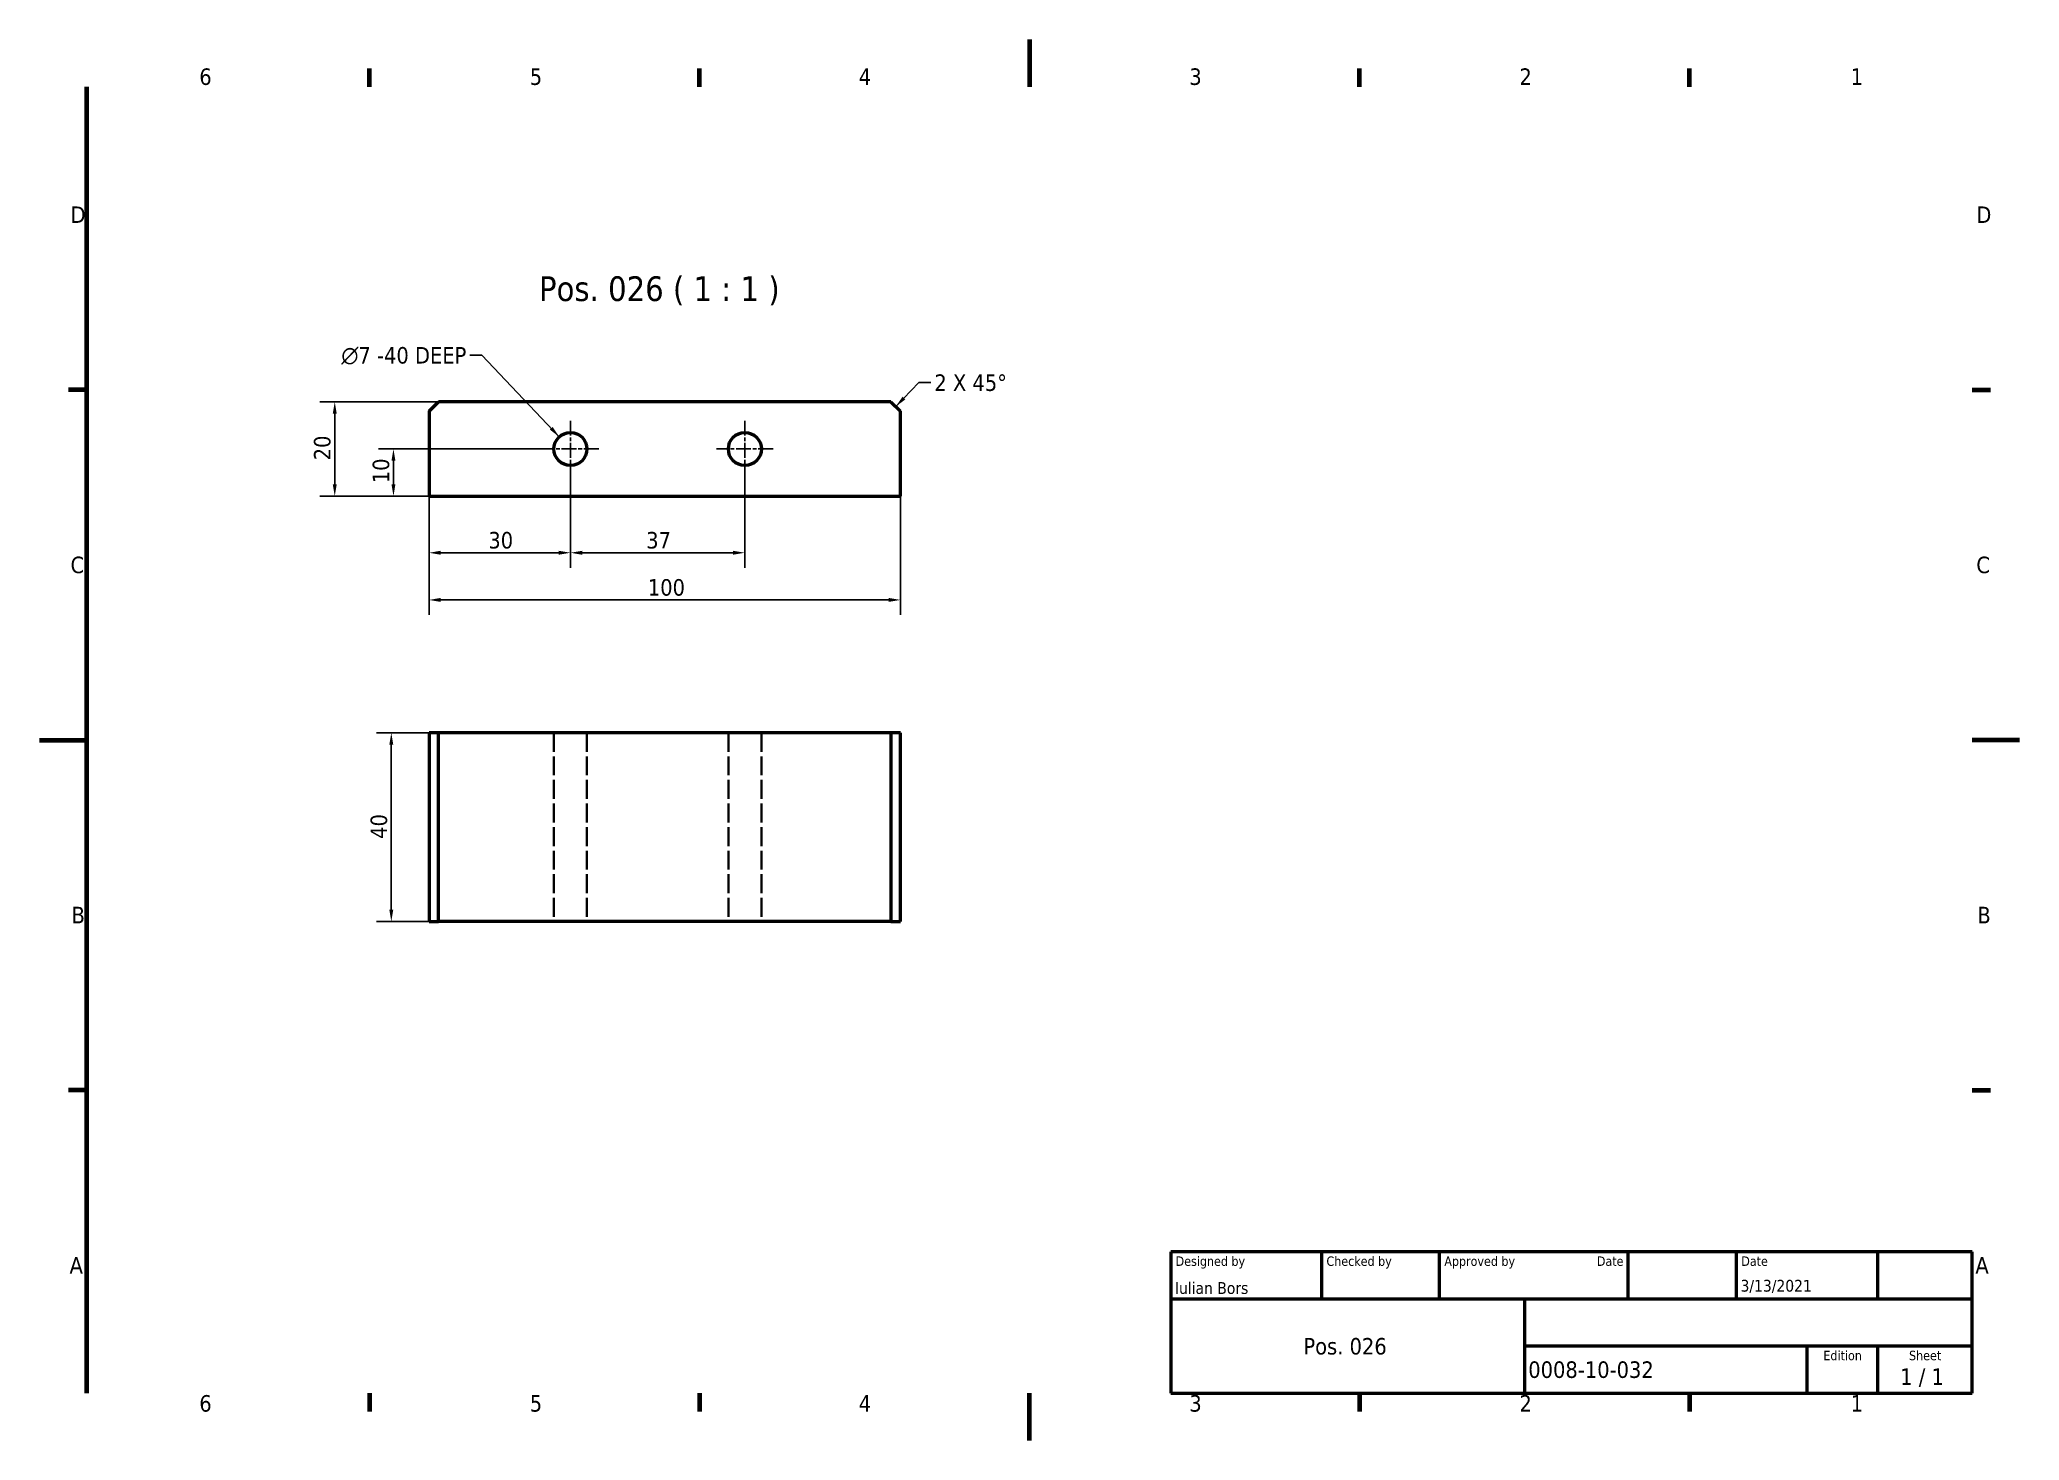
# Model space of a CAD drawing. Header units: millimetres. Extents: x 0 to 420, y 0 to 297.
import ezdxf
from ezdxf.enums import TextEntityAlignment as Align

# ---------------------------------------------------------------- set-up
doc = ezdxf.new("R2010")
doc.units = ezdxf.units.MM
doc.linetypes.add('CHAIN', pattern=[0.3543, 0.2362, -0.0295, 0.0591, -0.0295])
doc.linetypes.add('DASHED', pattern=[0.2068, 0.1655, -0.0413])
for name, color, linetype, lineweight in [('Border (ISO)', 7, 'Continuous', 70), ('Center Mark (ISO)', 7, 'Continuous', 25), ('Dimension (ISO)', 7, 'Continuous', 25), ('Hidden (ISO)', 7, 'DASHED', 35), ('Symbol (ISO)', 7, 'Continuous', 25), ('Title (ISO)', 7, 'Continuous', 50), ('Visible (ISO)', 7, 'Continuous', 50)]:
    doc.layers.add(name, color=color, linetype=linetype, lineweight=lineweight)
doc.styles.add('Note Text (ISO)', font='tahoma.ttf')
doc.styles.add('Text Style39', font='tahoma.ttf')
doc.styles.add('Text Style41', font='tahoma.ttf')
doc.styles.add('Text Style45', font='tahoma.ttf')
doc.dimstyles.new('Default - Method 1b (ISO)', dxfattribs={"dimtxt": 3.5, "dimasz": 2.5, "dimexe": 3.175, "dimexo": 0, "dimgap": 0.762, "dimtad": 1, "dimtoh": 1, "dimrnd": 1e-08, "dimtxsty": 'Note Text (ISO)', "dimcen": 0.09, "dimdle": 10, "dimclrd": 256, "dimclre": 256, "dimclrt": 256, "dimazin": 2, "dimtfac": 1, "dimtmove": 0, "dimatfit": 3, "dimfxl": 0, "dimtolj": 1, "dimlwd": -1, "dimlwe": -1, "dimarcsym": 0})
doc.dimstyles.new('Default - Method 1b (ISO)$7', dxfattribs={"dimtxt": 3.5, "dimasz": 2.5, "dimexe": 3.175, "dimexo": 0, "dimgap": 0.762, "dimtad": 1, "dimtoh": 1, "dimrnd": 1e-08, "dimtxsty": 'Note Text (ISO)', "dimcen": 0.09, "dimdle": 10, "dimclrd": 256, "dimclre": 256, "dimclrt": 256, "dimazin": 2, "dimtfac": 1, "dimtmove": 0, "dimatfit": 3, "dimfxl": 0, "dimtolj": 1, "dimlwd": -1, "dimlwe": -1, "dimarcsym": 0})
doc.dimstyles.new('Default - Method 2b (ISO)$7', dxfattribs={"dimtxt": 3.5, "dimasz": 2.5, "dimexe": 3.175, "dimexo": 0, "dimgap": 0.762, "dimtad": 1, "dimtih": 1, "dimtoh": 1, "dimrnd": 1e-08, "dimtxsty": 'Note Text (ISO)', "dimcen": 0.09, "dimdle": 10, "dimclrd": 256, "dimclre": 256, "dimclrt": 256, "dimazin": 2, "dimtfac": 1, "dimtmove": 0, "dimatfit": 3, "dimfxl": 0, "dimtolj": 1, "dimlwd": -1, "dimlwe": -1, "dimarcsym": 0})

# ---------------------------------------------------------------- blocks, each defined once
blk = doc.blocks.new('Borders Default Border')
at = {"layer": 'Border (ISO)'}
for p, q in [((70, 287), (70, 290.9)), ((140, 287), (140, 290.9)), ((280, 287), (280, 290.9)), ((350, 287), (350, 290.9)), ((10, 222.75), (6.1, 222.75)), ((410, 222.75), (413.9, 222.75)), ((10, 74.25), (6.1, 74.25)), ((410, 74.25), (413.9, 74.25)), ((70, 10), (70, 6.1)), ((140, 10), (140, 6.1)), ((280, 10), (280, 6.1)), ((350, 10), (350, 6.1))]:
    blk.add_line(p, q, dxfattribs=at)
at = {"layer": 'Border (ISO)', "flags": 128}
for points in [[(210, 297), (210, 287)], [(10, 10), (10, 287)], [(0, 148.5), (10, 148.5)], [(420, 148.5), (410, 148.5)], [(210, 0), (210, 10)]]:
    blk.add_lwpolyline(points, dxfattribs=at)
at = {"layer": 'Border (ISO)', "char_height": 3.5, "attachment_point": 7, "style": 'Note Text (ISO)'}
for s, insert in [('6', (33.88, 287.33)), ('5', (103.98, 287.33)), ('4', (173.78, 287.4)), ('3', (243.91, 287.33)), ('2', (313.94, 287.4)), ('1', (384.21, 287.4)), ('D', (6.57, 258.13)), ('D', (410.87, 258.13)), ('C', (6.56, 183.81)), ('C', (410.86, 183.81)), ('B', (6.78, 109.63)), ('B', (411.08, 109.63)), ('A', (6.36, 35.38)), ('A', (410.66, 35.38)), ('6', (33.88, 6.03)), ('5', (103.98, 6.03)), ('4', (173.78, 6.1)), ('3', (243.91, 6.03)), ('2', (313.94, 6.1)), ('1', (384.21, 6.1))]:
    blk.add_mtext(s, dxfattribs=dict(at, insert=insert))
blk = doc.blocks.new('*D5')
at = {"layer": 'Defpoints', "color": 0}
for p in [(112.61, 204.2), (82.61, 200.2), (112.61, 188.2)]:
    blk.add_point(p, dxfattribs=at)
at = {"layer": 'Dimension (ISO)'}
for p, q in [((112.61, 204.2), (112.61, 185.03)), ((82.61, 200.2), (82.61, 185.03)), ((85.11, 188.2), (110.11, 188.2))]:
    blk.add_line(p, q, dxfattribs=at)
for points in [[(85.11, 188.62), (85.11, 187.78), (82.61, 188.2)], [(110.11, 188.62), (110.11, 187.78), (112.61, 188.2)]]:
    blk.add_solid(points, dxfattribs=at)
at = {"layer": 'Dimension (ISO)', "insert": (95.2, 192.61), "char_height": 3.5, "attachment_point": 1, "style": 'Note Text (ISO)'}
blk.add_mtext('\\A1;30', dxfattribs=at)
blk = doc.blocks.new('*D6')
at = {"layer": 'Defpoints', "color": 0}
for p in [(112.61, 204.2), (149.61, 204.2), (149.61, 188.2)]:
    blk.add_point(p, dxfattribs=at)
at = {"layer": 'Dimension (ISO)'}
for p, q in [((112.61, 204.2), (112.61, 185.03)), ((149.61, 204.2), (149.61, 185.03)), ((115.11, 188.2), (147.11, 188.2))]:
    blk.add_line(p, q, dxfattribs=at)
for points in [[(115.11, 188.62), (115.11, 187.78), (112.61, 188.2)], [(147.11, 188.62), (147.11, 187.78), (149.61, 188.2)]]:
    blk.add_solid(points, dxfattribs=at)
at = {"layer": 'Dimension (ISO)', "insert": (128.69, 192.61), "char_height": 3.5, "attachment_point": 1, "style": 'Note Text (ISO)'}
blk.add_mtext('\\A1;37', dxfattribs=at)
blk = doc.blocks.new('*D7')
at = {"layer": 'Defpoints', "color": 0}
for p in [(82.61, 200.2), (182.61, 200.2), (182.61, 178.2)]:
    blk.add_point(p, dxfattribs=at)
at = {"layer": 'Dimension (ISO)'}
for p, q in [((82.61, 200.2), (82.61, 175.03)), ((182.61, 200.2), (182.61, 175.03)), ((85.11, 178.2), (180.11, 178.2))]:
    blk.add_line(p, q, dxfattribs=at)
for points in [[(85.11, 178.62), (85.11, 177.78), (82.61, 178.2)], [(180.11, 178.62), (180.11, 177.78), (182.61, 178.2)]]:
    blk.add_solid(points, dxfattribs=at)
at = {"layer": 'Dimension (ISO)', "insert": (129.03, 182.61), "char_height": 3.5, "attachment_point": 1, "style": 'Note Text (ISO)'}
blk.add_mtext('\\A1;100', dxfattribs=at)
blk = doc.blocks.new('*D8')
at = {"layer": 'Defpoints', "color": 0}
for p in [(75.07, 210.2), (106.61, 210.2), (82.61, 200.2)]:
    blk.add_point(p, dxfattribs=at)
at = {"layer": 'Dimension (ISO)'}
for p, q in [((106.61, 210.2), (71.89, 210.2)), ((75.07, 202.7), (75.07, 207.7)), ((82.61, 200.2), (71.89, 200.2))]:
    blk.add_line(p, q, dxfattribs=at)
for points in [[(74.65, 207.7), (75.48, 207.7), (75.07, 210.2)], [(74.65, 202.7), (75.48, 202.7), (75.07, 200.2)]]:
    blk.add_solid(points, dxfattribs=at)
at = {"layer": 'Dimension (ISO)', "insert": (70.66, 202.94), "char_height": 3.5, "attachment_point": 1, "rotation": 90, "style": 'Note Text (ISO)'}
blk.add_mtext('\\A1;10', dxfattribs=at)
blk = doc.blocks.new('*D9')
at = {"layer": 'Defpoints', "color": 0}
for p in [(62.61, 220.2), (84.61, 220.2), (82.61, 200.2)]:
    blk.add_point(p, dxfattribs=at)
at = {"layer": 'Dimension (ISO)'}
for p, q in [((84.61, 220.2), (59.44, 220.2)), ((62.61, 202.7), (62.61, 217.7)), ((82.61, 200.2), (59.44, 200.2))]:
    blk.add_line(p, q, dxfattribs=at)
for points in [[(62.2, 217.7), (63.03, 217.7), (62.61, 220.2)], [(62.2, 202.7), (63.03, 202.7), (62.61, 200.2)]]:
    blk.add_solid(points, dxfattribs=at)
at = {"layer": 'Dimension (ISO)', "insert": (58.2, 207.8), "char_height": 3.5, "attachment_point": 1, "rotation": 90, "style": 'Note Text (ISO)'}
blk.add_mtext('\\A1;20', dxfattribs=at)
blk = doc.blocks.new('*D10')
at = {"layer": 'Defpoints', "color": 0}
for p in [(84.61, 150.02), (74.61, 110.02), (84.61, 110.02)]:
    blk.add_point(p, dxfattribs=at)
at = {"layer": 'Dimension (ISO)'}
for p, q in [((84.61, 150.02), (71.44, 150.02)), ((74.61, 147.52), (74.61, 112.52)), ((84.61, 110.02), (71.44, 110.02))]:
    blk.add_line(p, q, dxfattribs=at)
for points in [[(74.2, 147.52), (75.03, 147.52), (74.61, 150.02)], [(74.2, 112.52), (75.03, 112.52), (74.61, 110.02)]]:
    blk.add_solid(points, dxfattribs=at)
at = {"layer": 'Dimension (ISO)', "insert": (70.21, 127.54), "char_height": 3.5, "attachment_point": 1, "rotation": 90, "style": 'Note Text (ISO)'}
blk.add_mtext('\\A1;40', dxfattribs=at)
blk = doc.blocks.new('Title Blocks I.A.B')
at = {"layer": 'Title (ISO)'}
for p, q in [((270.07, 130), (100.07, 130)), ((100.07, 130), (100.07, 100)), ((132.07, 120), (132.07, 130)), ((157.07, 120), (157.07, 130)), ((197.07, 120), (197.07, 130)), ((220.07, 120), (220.07, 130)), ((250.07, 120), (250.07, 130)), ((270.07, 100), (270.07, 130)), ((100.07, 120), (270.07, 120)), ((175.07, 120), (175.07, 100)), ((270.07, 110), (175.07, 110)), ((235.07, 100), (235.07, 110)), ((250.07, 100), (250.07, 110)), ((100.07, 100), (270.07, 100))]:
    blk.add_line(p, q, dxfattribs=at)
at = {"layer": 'Title (ISO)', "style": 'Text Style41'}
for s, p in [('Designed by', (101.07, 129)), ('Checked by', (133.07, 129)), ('Approved by', (158.07, 129)), ('Date', (221.07, 129))]:
    blk.add_text(s, height=2, dxfattribs=at).set_placement(p, align=Align.TOP_LEFT)
blk.add_text('Date', height=2, dxfattribs=at).set_placement((196.07, 129), align=Align.TOP_RIGHT)
for s, p in [('Edition', (242.57, 109)), ('Sheet', (260.07, 109))]:
    blk.add_text(s, height=2, dxfattribs=at).set_placement(p, align=Align.TOP_CENTER)
at = {"layer": 'Title (ISO)', "style": 'Note Text (ISO)'}
blk.add_text('1 / 1 ', height=3.5, dxfattribs=at).set_placement((260.07, 103.5), align=Align.MIDDLE_CENTER)
at = {"layer": 'Title (ISO)'}
for tag, p, height, style in [('AUTHOR_001', (100.92, 121.05), 2.5, 'Text Style39'), ('CREATION_DATE_001', (220.91, 121.54), 2.5, 'Text Style39'), ('COMPANY_001', (128.18, 108.21), 3.5, 'Note Text (ISO)'), ('PART_NUMBER_001', (175.88, 103.25), 3.5, 'Note Text (ISO)')]:
    blk.add_attdef(tag, p, '', height=height, dxfattribs=dict(at, style=style))
at = {"layer": 'Title (ISO)', "style": 'Text Style39'}
for tag, p in [('CHECKED_BY', (133.07, 121)), ('ENG_APPROVED_BY', (158.07, 121))]:
    blk.add_attdef(tag, text='', height=2.5, dxfattribs=at).set_placement(p, align=Align.BOTTOM_LEFT)
blk.add_attdef('ENG_APPROVAL_DATE', text='', height=2.5, dxfattribs=at).set_placement((196.07, 121), align=Align.BOTTOM_RIGHT)
at = {"layer": 'Title (ISO)', "style": 'Note Text (ISO)'}
for tag, p in [('TITLE', (222.57, 115)), ('REVISION_NUMBER', (242.57, 103.5))]:
    blk.add_attdef(tag, text='', height=3.5, dxfattribs=at).set_placement(p, align=Align.MIDDLE_CENTER)

msp = doc.modelspace()

# ---------------------------------------------------------------- linework, layer by layer
at = {"layer": 'Center Mark (ISO)', "linetype": 'CHAIN', "ltscale": 13.334389}
for p, q in [((112.613, 216.201), (112.613, 204.201)), ((149.613, 216.201), (149.613, 204.201)), ((118.613, 210.201), (106.613, 210.201)), ((155.613, 210.201), (143.613, 210.201))]:
    msp.add_line(p, q, dxfattribs=at)
at = {"layer": 'Hidden (ISO)', "ltscale": 24.17795}
for p, q in [((109.113, 150.025), (109.113, 110.025)), ((116.113, 150.025), (116.113, 110.025)), ((146.113, 150.025), (146.113, 110.025)), ((153.113, 150.025), (153.113, 110.025))]:
    msp.add_line(p, q, dxfattribs=at)
at = {"layer": 'Visible (ISO)'}
for p, q in [((82.613, 218.201), (84.613, 220.201)), ((180.613, 220.201), (84.613, 220.201)), ((180.613, 220.201), (182.613, 218.201)), ((82.613, 218.201), (82.613, 200.201)), ((182.613, 200.201), (182.613, 218.201)), ((82.613, 200.201), (182.613, 200.201)), ((84.613, 150.025), (82.613, 150.025)), ((82.613, 150.025), (82.613, 110.025)), ((84.613, 110.025), (84.613, 150.025)), ((180.613, 150.025), (84.613, 150.025)), ((182.613, 150.025), (180.613, 150.025)), ((180.613, 150.025), (180.613, 110.025)), ((182.613, 110.025), (182.613, 150.025)), ((82.613, 110.025), (84.613, 110.025)), ((180.613, 110.025), (84.613, 110.025)), ((180.613, 110.025), (182.613, 110.025))]:
    msp.add_line(p, q, dxfattribs=at)
for centre in [(112.613, 210.201), (149.613, 210.201)]:
    msp.add_circle(centre, 3.5, dxfattribs=at)

# ---------------------------------------------------------------- block references
msp.add_blockref('Borders Default Border', (0, 0))
msp.add_blockref('Title Blocks I.A.B', (139.929, -90)).add_auto_attribs({'PART_NUMBER_001': '0008-10-032', 'COMPANY_001': 'Pos. 026', 'AUTHOR_001': 'Iulian Bors', 'CREATION_DATE_001': '3/13/2021'})

# ---------------------------------------------------------------- texts
at = {"layer": 'Symbol (ISO)'}
for s, insert, char_height, attachment_point, style in [('Pos. 026 ( 1 : 1 )', (105.942, 240.626), 5.24, 7, 'Text Style45'), ('2 X 45°', (189.814, 226.015), 3.5, 1, 'Note Text (ISO)')]:
    msp.add_mtext(s, dxfattribs=dict(at, insert=insert, char_height=char_height, attachment_point=attachment_point, style=style))
at = {"layer": 'Symbol (ISO)', "insert": (90.523, 231.816), "char_height": 3.5, "width": 28.15364, "attachment_point": 3, "line_spacing_factor": 0.6125, "style": 'Note Text (ISO)'}
msp.add_mtext('\\fAIGDT|b0|i0;\\H3.5000;n\\fTahoma|b0|i0;\\H3.5000;7 -40 DEEP', dxfattribs=at)

# ---------------------------------------------------------------- dimensions: what is measured, and where the dimension line sits
at = {"layer": 'Dimension (ISO)'}
for base, p1, p2, angle, picture, middle in [((62.613, 220.201), (82.613, 200.201), (84.613, 220.201), 270, '*D9', (62.613, 210.201)), ((75.068, 210.201), (82.613, 200.201), (106.613, 210.201), 270, '*D8', (75.068, 205.201)), ((112.613, 188.201), (82.613, 200.201), (112.613, 204.201), 180, '*D5', (97.613, 188.201)), ((149.613, 188.201), (112.613, 204.201), (149.613, 204.201), 180, '*D6', (131.113, 188.201)), ((182.613, 178.201), (82.613, 200.201), (182.613, 200.201), 180, '*D7', (132.613, 178.201)), ((74.613, 110.025), (84.613, 150.025), (84.613, 110.025), 90, '*D10', (74.613, 130.025))]:
    dim = msp.add_linear_dim(base=base, p1=p1, p2=p2, angle=angle, dimstyle='Default - Method 1b (ISO)', override={"dimgap": 0.762, "dimtoh": 0, "dimdec": 2, "dimtol": 0, "dimlim": 0, "dimtp": 0, "dimtm": 0, "dimtdec": 2, "dimtofl": 0, "dimatfit": 1}, dxfattribs=at)
    dim.commit()
    dim.dimension.update_dxf_attribs({"geometry": picture, "text_midpoint": middle, "dimtype": 160})

# ---------------------------------------------------------------- leaders
at = {"layer": 'Symbol (ISO)', "annotation_type": 0, "has_hookline": 1}
for points, dimstyle, hookline_direction, text_width in [([(110.252, 212.785), (93.785, 230.066), (91.285, 230.066)], 'Default - Method 1b (ISO)$7', 1, 27.653), ([(181.613, 219.201), (186.552, 224.265), (189.052, 224.265)], 'Default - Method 2b (ISO)$7', 0, 15.46)]:
    msp.add_leader(points, dimstyle=dimstyle, override={"dimtad": 0}, dxfattribs=dict(at, hookline_direction=hookline_direction, text_width=text_width))

doc.saveas('drawing.dxf')
